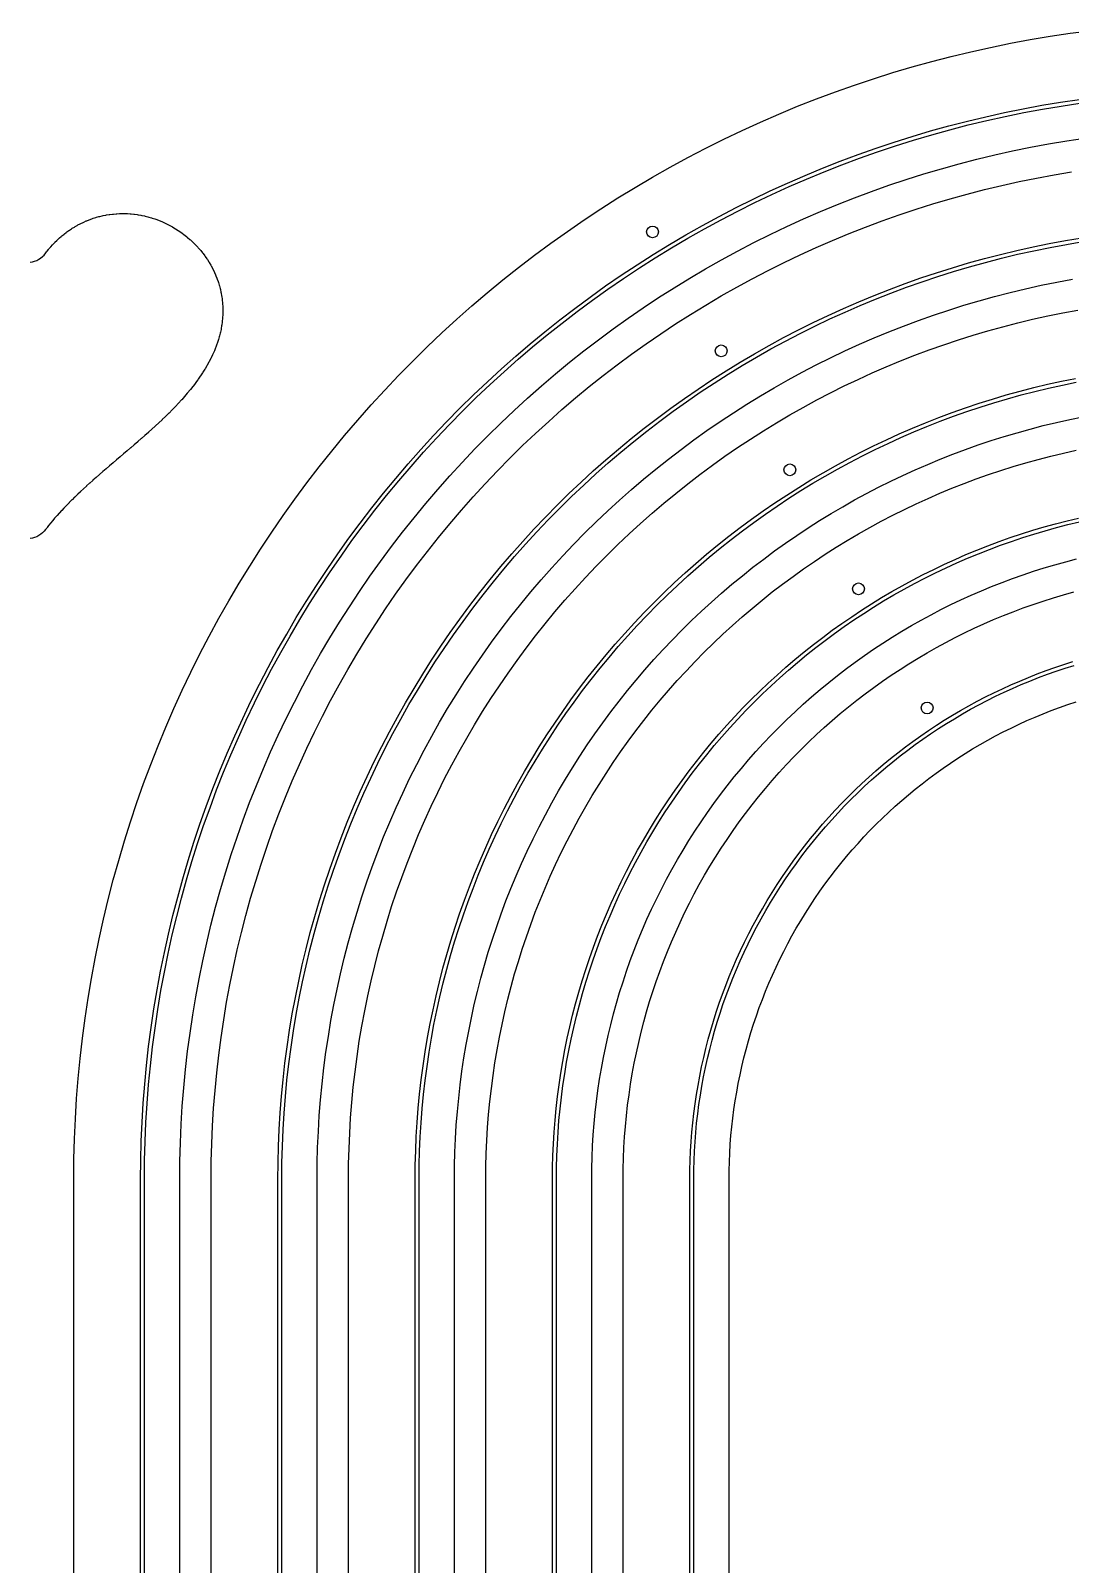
# Model space of a CAD drawing. Header units: metres. Extents: x 9 to 1211, y 9 to 2781.
# Drawn here: x 610 to 875, y 2387.9 to 2778.8 of the extents above; entities that cross this region are included whole.
import ezdxf

# ---------------------------------------------------------------- set-up
doc = ezdxf.new("R2010")
doc.units = ezdxf.units.M
for name, color, linetype in [('ACIKLIK', 5, 'Continuous'), ('ASKI_DELIK', 6, 'Continuous'), ('CAM_SABLON', 4, 'Continuous'), ('DIS_KENAR_V91_Z3', 1, 'Continuous'), ('LAMBA_T4_Z4', 3, 'Continuous')]:
    doc.layers.add(name, color=color, linetype=linetype)

msp = doc.modelspace()

# ---------------------------------------------------------------- linework, layer by layer
at = {"layer": 'ACIKLIK'}
for points in [[(648, 1696.12), (648, 2485.88), (648, 2485.88), (648.04, 2490.68), (648.16, 2495.35), (648.37, 2500.03), (648.65, 2504.69), (649.02, 2509.36), (649.47, 2514.01), (650, 2518.66), (650.61, 2523.3), (651.3, 2527.92), (652.07, 2532.54), (652.92, 2537.14), (653.86, 2541.72), (654.87, 2546.29), (655.96, 2550.83), (657.13, 2555.36), (658.38, 2559.87), (659.71, 2564.36), (661.12, 2568.82), (662.6, 2573.25), (664.16, 2577.66), (665.8, 2582.04), (667.52, 2586.39), (669.31, 2590.72), (671.17, 2595.01), (673.11, 2599.26), (675.12, 2603.48), (677.21, 2607.67), (679.37, 2611.82), (681.6, 2615.93), (683.91, 2620), (686.28, 2624.03), (688.72, 2628.02), (691.24, 2631.96), (693.82, 2635.86), (696.47, 2639.72), (699.18, 2643.53), (701.97, 2647.29), (704.81, 2651), (707.73, 2654.66), (710.7, 2658.27), (713.74, 2661.82), (716.84, 2665.33), (720, 2668.77), (723.22, 2672.17), (726.5, 2675.5), (729.83, 2678.78), (733.23, 2682), (736.67, 2685.16), (740.18, 2688.26), (743.73, 2691.3), (747.34, 2694.27), (751, 2697.19), (754.71, 2700.03), (758.47, 2702.82), (762.28, 2705.53), (766.14, 2708.18), (770.04, 2710.76), (773.98, 2713.28), (777.97, 2715.72), (782, 2718.09), (786.07, 2720.4), (790.18, 2722.63), (794.33, 2724.79), (798.52, 2726.88), (802.74, 2728.89), (806.99, 2730.83), (811.28, 2732.69), (815.61, 2734.48), (819.96, 2736.2), (824.34, 2737.84), (828.75, 2739.4), (833.18, 2740.88), (837.64, 2742.29), (842.13, 2743.62), (846.64, 2744.87), (851.17, 2746.04), (855.71, 2747.13), (860.28, 2748.14), (864.86, 2749.08), (869.46, 2749.93), (874.08, 2750.7), (878.7, 2751.39)], [(683, 1696.12), (683, 2485.88), (683, 2485.88), (683.04, 2490.07), (683.14, 2494.13), (683.32, 2498.19), (683.57, 2502.25), (683.89, 2506.31), (684.28, 2510.36), (684.74, 2514.4), (685.27, 2518.43), (685.87, 2522.45), (686.54, 2526.46), (687.28, 2530.46), (688.09, 2534.44), (688.97, 2538.41), (689.92, 2542.37), (690.94, 2546.3), (692.03, 2550.22), (693.18, 2554.12), (694.4, 2558), (695.7, 2561.86), (697.05, 2565.69), (698.48, 2569.5), (699.97, 2573.28), (701.52, 2577.04), (703.14, 2580.77), (704.83, 2584.47), (706.58, 2588.14), (708.4, 2591.78), (710.27, 2595.39), (712.21, 2598.96), (714.22, 2602.5), (716.28, 2606), (718.41, 2609.47), (720.59, 2612.9), (722.84, 2616.29), (725.14, 2619.64), (727.5, 2622.95), (729.92, 2626.22), (732.39, 2629.45), (734.93, 2632.63), (737.51, 2635.77), (740.15, 2638.86), (742.85, 2641.91), (745.6, 2644.9), (748.39, 2647.85), (751.24, 2650.76), (754.15, 2653.61), (757.1, 2656.4), (760.09, 2659.15), (763.14, 2661.85), (766.23, 2664.49), (769.37, 2667.07), (772.55, 2669.61), (775.78, 2672.08), (779.05, 2674.5), (782.36, 2676.86), (785.71, 2679.16), (789.1, 2681.41), (792.53, 2683.59), (796, 2685.72), (799.5, 2687.78), (803.04, 2689.79), (806.61, 2691.73), (810.22, 2693.6), (813.86, 2695.42), (817.53, 2697.17), (821.23, 2698.86), (824.96, 2700.48), (828.72, 2702.03), (832.5, 2703.52), (836.31, 2704.95), (840.14, 2706.3), (844, 2707.6), (847.88, 2708.82), (851.78, 2709.97), (855.7, 2711.06), (859.63, 2712.08), (863.59, 2713.03), (867.56, 2713.91), (871.54, 2714.72), (875.54, 2715.46)], [(718, 1696.12), (718, 2485.88), (718, 2485.88), (718.03, 2489.46), (718.12, 2492.91), (718.27, 2496.36), (718.48, 2499.81), (718.75, 2503.26), (719.09, 2506.7), (719.48, 2510.13), (719.93, 2513.56), (720.44, 2516.97), (721.01, 2520.38), (721.64, 2523.78), (722.33, 2527.17), (723.08, 2530.54), (723.88, 2533.9), (724.75, 2537.25), (725.67, 2540.58), (726.65, 2543.89), (727.69, 2547.19), (728.79, 2550.46), (729.94, 2553.72), (731.15, 2556.96), (732.42, 2560.17), (733.74, 2563.36), (735.12, 2566.53), (736.55, 2569.68), (738.04, 2572.8), (739.58, 2575.89), (741.18, 2578.95), (742.83, 2581.99), (744.53, 2585), (746.28, 2587.98), (748.09, 2590.92), (749.94, 2593.84), (751.85, 2596.72), (753.81, 2599.57), (755.82, 2602.38), (757.87, 2605.16), (759.97, 2607.9), (762.13, 2610.6), (764.32, 2613.27), (766.57, 2615.9), (768.86, 2618.49), (771.19, 2621.03), (773.57, 2623.54), (775.99, 2626.01), (778.46, 2628.43), (780.97, 2630.81), (783.51, 2633.14), (786.1, 2635.43), (788.73, 2637.68), (791.4, 2639.87), (794.1, 2642.03), (796.84, 2644.13), (799.62, 2646.18), (802.43, 2648.19), (805.28, 2650.15), (808.16, 2652.06), (811.08, 2653.91), (814.02, 2655.72), (817, 2657.47), (820.01, 2659.17), (823.05, 2660.82), (826.11, 2662.42), (829.2, 2663.96), (832.32, 2665.45), (835.47, 2666.88), (838.64, 2668.26), (841.83, 2669.58), (845.04, 2670.85), (848.28, 2672.06), (851.54, 2673.21), (854.81, 2674.31), (858.11, 2675.35), (861.42, 2676.33), (864.75, 2677.25), (868.1, 2678.12), (871.46, 2678.92), (874.83, 2679.67), (878.22, 2680.36)], [(753, 1696.12), (753, 2485.88), (753, 2485.88), (753.03, 2488.84), (753.1, 2491.69), (753.22, 2494.53), (753.4, 2497.37), (753.62, 2500.21), (753.89, 2503.04), (754.22, 2505.86), (754.59, 2508.69), (755.01, 2511.5), (755.48, 2514.3), (756, 2517.1), (756.56, 2519.89), (757.18, 2522.67), (757.84, 2525.43), (758.56, 2528.19), (759.32, 2530.93), (760.12, 2533.66), (760.98, 2536.37), (761.88, 2539.07), (762.83, 2541.75), (763.83, 2544.41), (764.87, 2547.06), (765.96, 2549.69), (767.09, 2552.3), (768.27, 2554.89), (769.5, 2557.45), (770.77, 2560), (772.08, 2562.52), (773.44, 2565.02), (774.84, 2567.5), (776.28, 2569.95), (777.77, 2572.38), (779.3, 2574.78), (780.87, 2577.15), (782.48, 2579.49), (784.13, 2581.81), (785.82, 2584.1), (787.56, 2586.35), (789.33, 2588.58), (791.14, 2590.77), (792.98, 2592.94), (794.87, 2595.07), (796.79, 2597.17), (798.75, 2599.23), (800.74, 2601.26), (802.77, 2603.25), (804.83, 2605.21), (806.93, 2607.13), (809.06, 2609.02), (811.23, 2610.86), (813.42, 2612.67), (815.65, 2614.44), (817.9, 2616.18), (820.19, 2617.87), (822.51, 2619.52), (824.85, 2621.13), (827.22, 2622.7), (829.62, 2624.23), (832.05, 2625.72), (834.5, 2627.16), (836.98, 2628.56), (839.48, 2629.92), (842, 2631.23), (844.55, 2632.5), (847.11, 2633.73), (849.7, 2634.91), (852.31, 2636.04), (854.94, 2637.13), (857.59, 2638.17), (860.25, 2639.17), (862.93, 2640.12), (865.63, 2641.02), (868.34, 2641.88), (871.07, 2642.68), (873.81, 2643.44), (876.57, 2644.16)], [(788, 1696.12), (788, 2485.88), (788, 2485.88), (788.02, 2488.23), (788.08, 2490.47), (788.18, 2492.7), (788.31, 2494.93), (788.49, 2497.16), (788.7, 2499.38), (788.96, 2501.6), (789.25, 2503.81), (789.58, 2506.02), (789.95, 2508.23), (790.35, 2510.42), (790.8, 2512.61), (791.28, 2514.79), (791.8, 2516.97), (792.36, 2519.13), (792.96, 2521.28), (793.59, 2523.42), (794.27, 2525.55), (794.97, 2527.67), (795.72, 2529.78), (796.5, 2531.87), (797.32, 2533.95), (798.18, 2536.01), (799.07, 2538.06), (799.99, 2540.09), (800.96, 2542.11), (801.95, 2544.11), (802.98, 2546.09), (804.05, 2548.06), (805.15, 2550), (806.28, 2551.92), (807.45, 2553.83), (808.65, 2555.71), (809.88, 2557.58), (811.15, 2559.42), (812.45, 2561.24), (813.78, 2563.03), (815.14, 2564.8), (816.53, 2566.55), (817.95, 2568.28), (819.4, 2569.97), (820.88, 2571.65), (822.39, 2573.3), (823.93, 2574.92), (825.49, 2576.51), (827.08, 2578.07), (828.7, 2579.61), (830.35, 2581.12), (832.03, 2582.6), (833.72, 2584.05), (835.45, 2585.47), (837.2, 2586.86), (838.97, 2588.22), (840.76, 2589.55), (842.58, 2590.85), (844.42, 2592.12), (846.29, 2593.35), (848.17, 2594.55), (850.08, 2595.72), (852, 2596.85), (853.94, 2597.95), (855.91, 2599.02), (857.89, 2600.05), (859.89, 2601.04), (861.91, 2602.01), (863.94, 2602.93), (865.99, 2603.82), (868.05, 2604.68), (870.13, 2605.5), (872.22, 2606.28), (874.33, 2607.03), (876.45, 2607.73)]]:
    msp.add_lwpolyline(points, dxfattribs=at)
at = {"layer": 'ASKI_DELIK'}
for centre in [(768.5, 2727.51), (786, 2697.19), (803.5, 2666.86), (821, 2636.52), (838.5, 2606.17)]:
    msp.add_circle(centre, 1.5, dxfattribs=at)
at = {"layer": 'CAM_SABLON'}
for points in [[(639, 1696.08), (639, 2485.92), (639, 2485.92), (639.04, 2490.83), (639.17, 2495.67), (639.38, 2500.5), (639.68, 2505.32), (640.05, 2510.14), (640.52, 2514.95), (641.07, 2519.76), (641.7, 2524.55), (642.41, 2529.33), (643.21, 2534.1), (644.09, 2538.85), (645.05, 2543.59), (646.1, 2548.31), (647.23, 2553.01), (648.44, 2557.69), (649.73, 2562.35), (651.1, 2566.99), (652.56, 2571.6), (654.09, 2576.18), (655.71, 2580.74), (657.4, 2585.27), (659.17, 2589.77), (661.02, 2594.23), (662.95, 2598.67), (664.95, 2603.06), (667.03, 2607.43), (669.19, 2611.76), (671.42, 2616.04), (673.73, 2620.29), (676.11, 2624.5), (678.57, 2628.67), (681.09, 2632.79), (683.69, 2636.86), (686.36, 2640.9), (689.1, 2644.88), (691.9, 2648.82), (694.78, 2652.7), (697.72, 2656.54), (700.73, 2660.32), (703.81, 2664.05), (706.95, 2667.73), (710.15, 2671.35), (713.42, 2674.91), (716.74, 2678.42), (720.13, 2681.87), (723.58, 2685.26), (727.09, 2688.58), (730.65, 2691.85), (734.27, 2695.05), (737.95, 2698.19), (741.68, 2701.27), (745.46, 2704.28), (749.3, 2707.22), (753.18, 2710.1), (757.12, 2712.9), (761.1, 2715.64), (765.14, 2718.31), (769.21, 2720.91), (773.33, 2723.43), (777.5, 2725.89), (781.71, 2728.27), (785.96, 2730.58), (790.24, 2732.81), (794.57, 2734.97), (798.94, 2737.05), (803.33, 2739.05), (807.77, 2740.98), (812.23, 2742.83), (816.73, 2744.6), (821.26, 2746.29), (825.82, 2747.91), (830.4, 2749.44), (835.01, 2750.9), (839.65, 2752.27), (844.31, 2753.56), (848.99, 2754.77), (853.69, 2755.9), (858.41, 2756.95), (863.15, 2757.91), (867.9, 2758.79), (872.67, 2759.59), (877.45, 2760.3)], [(674, 1696.08), (674, 2485.92), (674, 2485.92), (674.04, 2490.22), (674.15, 2494.45), (674.33, 2498.67), (674.59, 2502.88), (674.92, 2507.09), (675.33, 2511.3), (675.8, 2515.49), (676.36, 2519.68), (676.98, 2523.86), (677.68, 2528.02), (678.45, 2532.18), (679.29, 2536.31), (680.2, 2540.44), (681.19, 2544.54), (682.25, 2548.63), (683.38, 2552.7), (684.57, 2556.75), (685.84, 2560.78), (687.19, 2564.79), (688.6, 2568.77), (690.07, 2572.72), (691.62, 2576.65), (693.24, 2580.56), (694.92, 2584.43), (696.67, 2588.27), (698.49, 2592.09), (700.38, 2595.87), (702.33, 2599.61), (704.34, 2603.32), (706.42, 2607), (708.57, 2610.64), (710.77, 2614.24), (713.04, 2617.8), (715.37, 2621.32), (717.77, 2624.81), (720.22, 2628.24), (722.73, 2631.64), (725.3, 2634.99), (727.93, 2638.3), (730.62, 2641.55), (733.36, 2644.77), (736.16, 2647.93), (739.01, 2651.04), (741.92, 2654.11), (744.88, 2657.12), (747.89, 2660.08), (750.96, 2662.99), (754.07, 2665.84), (757.23, 2668.64), (760.45, 2671.38), (763.7, 2674.07), (767.01, 2676.7), (770.36, 2679.27), (773.76, 2681.78), (777.19, 2684.23), (780.68, 2686.63), (784.2, 2688.96), (787.76, 2691.23), (791.36, 2693.43), (795, 2695.58), (798.68, 2697.66), (802.39, 2699.67), (806.13, 2701.62), (809.91, 2703.51), (813.73, 2705.33), (817.57, 2707.08), (821.44, 2708.76), (825.35, 2710.38), (829.28, 2711.93), (833.23, 2713.4), (837.21, 2714.81), (841.22, 2716.16), (845.25, 2717.43), (849.3, 2718.62), (853.37, 2719.75), (857.46, 2720.81), (861.56, 2721.8), (865.69, 2722.71), (869.82, 2723.55), (873.98, 2724.32), (878.14, 2725.02)], [(709, 1696.08), (709, 2485.92), (709, 2485.92), (709.03, 2489.61), (709.13, 2493.22), (709.28, 2496.83), (709.5, 2500.44), (709.79, 2504.04), (710.13, 2507.64), (710.54, 2511.23), (711.02, 2514.81), (711.55, 2518.38), (712.15, 2521.95), (712.8, 2525.5), (713.52, 2529.04), (714.31, 2532.56), (715.15, 2536.08), (716.05, 2539.58), (717.02, 2543.06), (718.05, 2546.52), (719.13, 2549.97), (720.28, 2553.39), (721.48, 2556.8), (722.75, 2560.18), (724.07, 2563.54), (725.46, 2566.88), (726.9, 2570.19), (728.39, 2573.48), (729.95, 2576.74), (731.56, 2579.98), (733.23, 2583.18), (734.95, 2586.36), (736.73, 2589.5), (738.57, 2592.61), (740.45, 2595.69), (742.4, 2598.74), (744.39, 2601.75), (746.44, 2604.73), (748.53, 2607.67), (750.68, 2610.58), (752.88, 2613.44), (755.13, 2616.27), (757.43, 2619.06), (759.78, 2621.8), (762.17, 2624.51), (764.61, 2627.17), (767.1, 2629.79), (769.63, 2632.37), (772.21, 2634.9), (774.83, 2637.39), (777.49, 2639.83), (780.2, 2642.22), (782.94, 2644.57), (785.73, 2646.87), (788.56, 2649.12), (791.42, 2651.32), (794.33, 2653.47), (797.27, 2655.56), (800.25, 2657.61), (803.26, 2659.6), (806.31, 2661.55), (809.39, 2663.43), (812.5, 2665.27), (815.64, 2667.05), (818.82, 2668.77), (822.02, 2670.44), (825.26, 2672.05), (828.52, 2673.61), (831.81, 2675.1), (835.12, 2676.54), (838.46, 2677.93), (841.82, 2679.25), (845.2, 2680.52), (848.61, 2681.72), (852.03, 2682.87), (855.48, 2683.95), (858.94, 2684.98), (862.42, 2685.95), (865.92, 2686.85), (869.44, 2687.69), (872.96, 2688.48), (876.5, 2689.2)], [(744, 1696.08), (744, 2485.92), (744, 2485.92), (744.03, 2489), (744.11, 2492), (744.24, 2495), (744.42, 2498), (744.66, 2500.99), (744.94, 2503.98), (745.28, 2506.96), (745.67, 2509.94), (746.12, 2512.91), (746.61, 2515.87), (747.16, 2518.82), (747.76, 2521.76), (748.41, 2524.69), (749.11, 2527.61), (749.86, 2530.52), (750.66, 2533.41), (751.52, 2536.29), (752.42, 2539.15), (753.37, 2542), (754.37, 2544.83), (755.42, 2547.64), (756.53, 2550.43), (757.67, 2553.21), (758.87, 2555.96), (760.12, 2558.69), (761.41, 2561.4), (762.75, 2564.09), (764.13, 2566.75), (765.57, 2569.39), (767.04, 2572), (768.57, 2574.59), (770.14, 2577.15), (771.75, 2579.68), (773.41, 2582.18), (775.11, 2584.65), (776.85, 2587.1), (778.64, 2589.51), (780.46, 2591.89), (782.33, 2594.24), (784.24, 2596.56), (786.19, 2598.84), (788.18, 2601.09), (790.21, 2603.3), (792.27, 2605.48), (794.38, 2607.62), (796.52, 2609.73), (798.7, 2611.79), (800.91, 2613.82), (803.16, 2615.81), (805.44, 2617.76), (807.76, 2619.67), (810.11, 2621.54), (812.49, 2623.36), (814.9, 2625.15), (817.35, 2626.89), (819.82, 2628.59), (822.32, 2630.25), (824.85, 2631.86), (827.41, 2633.43), (830, 2634.96), (832.61, 2636.43), (835.25, 2637.87), (837.91, 2639.25), (840.6, 2640.59), (843.31, 2641.88), (846.04, 2643.13), (848.79, 2644.33), (851.57, 2645.47), (854.36, 2646.58), (857.17, 2647.63), (860, 2648.63), (862.85, 2649.58), (865.71, 2650.48), (868.59, 2651.34), (871.48, 2652.14), (874.39, 2652.89), (877.31, 2653.59)], [(779, 1696.08), (779, 2485.92), (779, 2485.92), (779.02, 2488.39), (779.08, 2490.78), (779.19, 2493.17), (779.33, 2495.56), (779.52, 2497.94), (779.75, 2500.32), (780.02, 2502.7), (780.33, 2505.07), (780.69, 2507.43), (781.08, 2509.79), (781.52, 2512.14), (781.99, 2514.48), (782.51, 2516.82), (783.07, 2519.14), (783.67, 2521.46), (784.31, 2523.76), (784.99, 2526.05), (785.71, 2528.34), (786.46, 2530.6), (787.26, 2532.86), (788.1, 2535.1), (788.98, 2537.32), (789.89, 2539.53), (790.84, 2541.72), (791.84, 2543.9), (792.87, 2546.06), (793.93, 2548.2), (795.04, 2550.32), (796.18, 2552.42), (797.36, 2554.5), (798.57, 2556.56), (799.82, 2558.6), (801.1, 2560.62), (802.42, 2562.61), (803.78, 2564.58), (805.17, 2566.53), (806.59, 2568.45), (808.04, 2570.35), (809.53, 2572.22), (811.05, 2574.06), (812.61, 2575.88), (814.19, 2577.67), (815.81, 2579.43), (817.45, 2581.17), (819.13, 2582.87), (820.83, 2584.55), (822.57, 2586.19), (824.33, 2587.81), (826.12, 2589.39), (827.94, 2590.95), (829.78, 2592.47), (831.65, 2593.96), (833.55, 2595.41), (835.47, 2596.83), (837.42, 2598.22), (839.39, 2599.58), (841.38, 2600.9), (843.4, 2602.18), (845.44, 2603.43), (847.5, 2604.64), (849.58, 2605.82), (851.68, 2606.96), (853.8, 2608.07), (855.94, 2609.13), (858.1, 2610.16), (860.28, 2611.16), (862.47, 2612.11), (864.68, 2613.02), (866.9, 2613.9), (869.14, 2614.74), (871.4, 2615.54), (873.66, 2616.29), (875.95, 2617.01)]]:
    msp.add_lwpolyline(points, dxfattribs=at)
at = {"layer": 'DIS_KENAR_V91_Z3'}
for points in [[(621, 1696), (621, 2486), (621, 2486), (621.04, 2491.15), (621.18, 2496.3), (621.4, 2501.44), (621.72, 2506.58), (622.12, 2511.71), (622.62, 2516.84), (623.2, 2521.95), (623.87, 2527.06), (624.63, 2532.15), (625.48, 2537.23), (626.42, 2542.29), (627.45, 2547.33), (628.56, 2552.36), (629.76, 2557.37), (631.05, 2562.35), (632.43, 2567.31), (633.89, 2572.25), (635.44, 2577.16), (637.07, 2582.04), (638.79, 2586.9), (640.59, 2591.72), (642.48, 2596.51), (644.45, 2601.27), (646.5, 2605.99), (648.64, 2610.67), (650.86, 2615.32), (653.15, 2619.93), (655.53, 2624.49), (657.99, 2629.02), (660.52, 2633.5), (663.14, 2637.94), (665.83, 2642.33), (668.59, 2646.67), (671.43, 2650.96), (674.35, 2655.21), (677.34, 2659.4), (680.4, 2663.54), (683.54, 2667.62), (686.74, 2671.65), (690.02, 2675.62), (693.36, 2679.54), (696.77, 2683.39), (700.25, 2687.19), (703.79, 2690.92), (707.4, 2694.6), (711.08, 2698.21), (714.81, 2701.75), (718.61, 2705.23), (722.46, 2708.64), (726.38, 2711.98), (730.35, 2715.26), (734.38, 2718.46), (738.46, 2721.6), (742.6, 2724.66), (746.79, 2727.65), (751.04, 2730.57), (755.33, 2733.41), (759.67, 2736.17), (764.06, 2738.86), (768.5, 2741.48), (772.98, 2744.01), (777.51, 2746.47), (782.07, 2748.85), (786.68, 2751.14), (791.33, 2753.36), (796.01, 2755.5), (800.73, 2757.55), (805.49, 2759.52), (810.28, 2761.41), (815.1, 2763.21), (819.96, 2764.93), (824.84, 2766.56), (829.75, 2768.11), (834.69, 2769.57), (839.65, 2770.95), (844.63, 2772.24), (849.64, 2773.44), (854.67, 2774.55), (859.71, 2775.58), (864.77, 2776.52), (869.85, 2777.37), (874.94, 2778.13), (880.05, 2778.8)], [(656, 1696), (656, 2486), (656, 2486), (656.04, 2490.54), (656.16, 2495.07), (656.36, 2499.61), (656.63, 2504.14), (656.99, 2508.66), (657.42, 2513.18), (657.94, 2517.69), (658.53, 2522.19), (659.2, 2526.67), (659.95, 2531.15), (660.78, 2535.61), (661.68, 2540.06), (662.66, 2544.49), (663.72, 2548.9), (664.86, 2553.29), (666.07, 2557.67), (667.36, 2562.02), (668.73, 2566.34), (670.17, 2570.65), (671.68, 2574.93), (673.27, 2579.18), (674.93, 2583.4), (676.67, 2587.59), (678.48, 2591.75), (680.36, 2595.88), (682.31, 2599.98), (684.34, 2604.04), (686.43, 2608.06), (688.6, 2612.05), (690.83, 2616), (693.14, 2619.91), (695.51, 2623.78), (697.95, 2627.61), (700.45, 2631.39), (703.02, 2635.13), (705.66, 2638.82), (708.35, 2642.47), (711.12, 2646.07), (713.94, 2649.62), (716.83, 2653.12), (719.78, 2656.58), (722.78, 2659.97), (725.85, 2663.32), (728.97, 2666.61), (732.15, 2669.85), (735.39, 2673.03), (738.68, 2676.15), (742.03, 2679.22), (745.42, 2682.22), (748.88, 2685.17), (752.38, 2688.06), (755.93, 2690.88), (759.53, 2693.65), (763.18, 2696.34), (766.87, 2698.98), (770.61, 2701.55), (774.39, 2704.05), (778.22, 2706.49), (782.09, 2708.86), (786, 2711.17), (789.95, 2713.4), (793.94, 2715.57), (797.96, 2717.66), (802.02, 2719.69), (806.12, 2721.64), (810.25, 2723.52), (814.41, 2725.33), (818.6, 2727.07), (822.82, 2728.73), (827.07, 2730.32), (831.35, 2731.83), (835.66, 2733.27), (839.98, 2734.64), (844.33, 2735.93), (848.71, 2737.14), (853.1, 2738.28), (857.51, 2739.34), (861.94, 2740.32), (866.39, 2741.22), (870.85, 2742.05), (875.33, 2742.8)], [(609.87, 2719.76), (610.44, 2719.88), (610.99, 2720.04), (611.53, 2720.26), (612.04, 2720.53), (612.53, 2720.85), (612.98, 2721.21), (613.4, 2721.62), (613.86, 2722.18), (614.07, 2722.45), (614.17, 2722.58), (614.54, 2723.03), (614.64, 2723.16), (615.03, 2723.61), (615.14, 2723.74), (615.54, 2724.18), (615.66, 2724.31), (616.07, 2724.74), (616.2, 2724.87), (616.63, 2725.29), (616.76, 2725.42), (617.21, 2725.83), (617.34, 2725.96), (617.81, 2726.36), (617.95, 2726.48), (618.43, 2726.87), (618.58, 2726.99), (619.08, 2727.37), (619.23, 2727.49), (619.74, 2727.85), (619.91, 2727.96), (620.43, 2728.31), (620.6, 2728.42), (621.13, 2728.75), (621.31, 2728.86), (621.86, 2729.17), (622.04, 2729.27), (622.6, 2729.57), (622.79, 2729.66), (623.37, 2729.94), (623.56, 2730.03), (624.14, 2730.29), (624.34, 2730.37), (624.94, 2730.61), (625.14, 2730.69), (625.75, 2730.9), (625.96, 2730.97), (626.57, 2731.17), (626.78, 2731.23), (627.41, 2731.41), (627.62, 2731.46), (628.26, 2731.61), (628.48, 2731.66), (629.12, 2731.79), (629.34, 2731.83), (629.99, 2731.94), (630.21, 2731.97), (630.87, 2732.05), (631.1, 2732.07), (631.76, 2732.13), (631.98, 2732.14), (632.66, 2732.18), (632.88, 2732.18), (633.56, 2732.19), (633.78, 2732.19), (634.46, 2732.17), (634.68, 2732.16), (635.36, 2732.12), (635.59, 2732.1), (636.27, 2732.03), (636.49, 2732.01), (637.18, 2731.91), (637.4, 2731.88), (638.09, 2731.76), (638.3, 2731.72), (638.99, 2731.57), (639.2, 2731.52), (639.89, 2731.35), (640.1, 2731.29), (640.78, 2731.09), (640.99, 2731.03), (641.67, 2730.8), (641.87, 2730.73), (642.55, 2730.48), (642.75, 2730.4), (643.41, 2730.13), (643.61, 2730.04), (644.27, 2729.74), (644.46, 2729.65), (645.12, 2729.33), (645.3, 2729.23), (645.95, 2728.88), (646.13, 2728.77), (646.76, 2728.4), (646.94, 2728.29), (647.56, 2727.9), (647.74, 2727.78), (648.34, 2727.36), (648.51, 2727.24), (649.1, 2726.8), (649.27, 2726.67), (649.84, 2726.21), (650.01, 2726.08), (650.56, 2725.6), (650.72, 2725.45), (651.26, 2724.96), (651.42, 2724.81), (651.94, 2724.29), (652.09, 2724.14), (652.58, 2723.61), (652.73, 2723.45), (653.21, 2722.9), (653.35, 2722.73), (653.8, 2722.17), (653.94, 2722), (654.37, 2721.42), (654.5, 2721.24), (654.91, 2720.65), (655.03, 2720.47), (655.41, 2719.87), (655.53, 2719.67), (655.89, 2719.06), (656, 2718.87), (656.34, 2718.24), (656.44, 2718.04), (656.75, 2717.41), (656.85, 2717.2), (657.13, 2716.56), (657.22, 2716.35), (657.48, 2715.7), (657.56, 2715.48), (657.79, 2714.83), (657.86, 2714.61), (658.06, 2713.95), (658.13, 2713.72), (658.31, 2713.06), (658.36, 2712.83), (658.51, 2712.16), (658.56, 2711.92), (658.68, 2711.25), (658.72, 2711.01), (658.82, 2710.33), (658.85, 2710.09), (658.91, 2709.41), (658.93, 2709.17), (658.97, 2708.48), (658.98, 2708.24), (659, 2707.55), (659, 2707.31), (658.98, 2706.62), (658.97, 2706.38), (658.93, 2705.68), (658.91, 2705.45), (658.84, 2704.74), (658.82, 2704.51), (658.72, 2703.8), (658.68, 2703.57), (658.56, 2702.86), (658.52, 2702.64), (658.36, 2701.92), (658.31, 2701.7), (658.13, 2700.98), (658.07, 2700.77), (657.86, 2700.04), (657.79, 2699.84), (657.55, 2699.1), (657.48, 2698.91), (657.21, 2698.16), (657.14, 2697.98), (656.84, 2697.23), (656.76, 2697.06), (656.43, 2696.31), (656.35, 2696.14), (655.99, 2695.38), (655.91, 2695.22), (655.51, 2694.46), (655.43, 2694.31), (655.01, 2693.55), (654.93, 2693.4), (654.47, 2692.64), (654.39, 2692.5), (653.91, 2691.73), (653.83, 2691.61), (653.32, 2690.83), (653.24, 2690.71), (652.7, 2689.94), (652.62, 2689.83), (652.05, 2689.05), (651.97, 2688.95), (651.38, 2688.17), (651.3, 2688.07), (650.71, 2687.33), (650.65, 2687.25), (649.99, 2686.46), (649.92, 2686.37), (649.25, 2685.59), (649.19, 2685.51), (648.49, 2684.73), (648.43, 2684.66), (647.71, 2683.87), (647.65, 2683.81), (646.91, 2683.02), (646.85, 2682.96), (646.09, 2682.18), (646.04, 2682.13), (645.26, 2681.34), (645.21, 2681.29), (644.41, 2680.51), (644.37, 2680.47), (643.55, 2679.68), (643.51, 2679.64), (642.68, 2678.86), (642.65, 2678.83), (641.8, 2678.05), (641.77, 2678.01), (640.92, 2677.24), (640.88, 2677.21), (640.02, 2676.43), (639.99, 2676.41), (639.12, 2675.63), (639.1, 2675.61), (638.21, 2674.83), (638.19, 2674.82), (637.31, 2674.04), (637.29, 2674.03), (636.4, 2673.26), (636.38, 2673.25), (635.49, 2672.47), (635.48, 2672.47), (634.58, 2671.7), (634.57, 2671.69), (633.67, 2670.92), (632.77, 2670.16), (631.88, 2669.4), (630.99, 2668.64), (630.11, 2667.89), (629.24, 2667.14), (628.38, 2666.4), (627.54, 2665.66), (626.7, 2664.93), (625.87, 2664.2), (625.83, 2664.16), (625.06, 2663.47), (625.02, 2663.44), (624.26, 2662.75), (624.22, 2662.71), (623.48, 2662.04), (623.44, 2661.99), (622.72, 2661.33), (622.67, 2661.28), (621.98, 2660.62), (621.92, 2660.57), (621.25, 2659.93), (621.19, 2659.87), (620.54, 2659.23), (620.48, 2659.17), (619.85, 2658.55), (619.79, 2658.48), (619.19, 2657.87), (619.12, 2657.8), (618.54, 2657.2), (618.47, 2657.12), (617.92, 2656.53), (617.84, 2656.46), (617.31, 2655.88), (617.24, 2655.8), (616.73, 2655.23), (616.65, 2655.14), (616.17, 2654.59), (616.09, 2654.5), (615.64, 2653.96), (615.56, 2653.87), (615.12, 2653.34), (615.04, 2653.24), (614.63, 2652.74), (614.55, 2652.63), (614.17, 2652.14), (614.08, 2652.03), (613.79, 2651.64), (613.41, 2651.19), (613, 2650.78), (612.55, 2650.42), (612.06, 2650.09), (611.54, 2649.82), (611, 2649.6), (610.44, 2649.43), (609.87, 2649.32)], [(691, 1696), (691, 2486), (691, 2486), (691.03, 2489.93), (691.14, 2493.85), (691.31, 2497.78), (691.55, 2501.7), (691.86, 2505.61), (692.23, 2509.52), (692.68, 2513.42), (693.19, 2517.31), (693.77, 2521.2), (694.42, 2525.07), (695.13, 2528.93), (695.92, 2532.78), (696.77, 2536.61), (697.68, 2540.43), (698.67, 2544.23), (699.72, 2548.02), (700.83, 2551.78), (702.01, 2555.53), (703.26, 2559.25), (704.57, 2562.95), (705.94, 2566.63), (707.38, 2570.29), (708.89, 2573.91), (710.45, 2577.52), (712.08, 2581.09), (713.77, 2584.63), (715.52, 2588.15), (717.34, 2591.63), (719.21, 2595.08), (721.14, 2598.5), (723.14, 2601.88), (725.19, 2605.23), (727.3, 2608.54), (729.47, 2611.82), (731.69, 2615.05), (733.97, 2618.25), (736.31, 2621.41), (738.7, 2624.52), (741.14, 2627.6), (743.64, 2630.63), (746.19, 2633.61), (748.79, 2636.55), (751.45, 2639.45), (754.15, 2642.3), (756.9, 2645.1), (759.7, 2647.85), (762.55, 2650.55), (765.45, 2653.21), (768.39, 2655.81), (771.37, 2658.36), (774.4, 2660.86), (777.48, 2663.3), (780.59, 2665.69), (783.75, 2668.03), (786.95, 2670.31), (790.18, 2672.53), (793.46, 2674.7), (796.77, 2676.81), (800.12, 2678.86), (803.5, 2680.86), (806.92, 2682.79), (810.37, 2684.66), (813.85, 2686.48), (817.37, 2688.23), (820.91, 2689.92), (824.48, 2691.55), (828.09, 2693.11), (831.71, 2694.62), (835.37, 2696.06), (839.05, 2697.43), (842.75, 2698.74), (846.47, 2699.99), (850.22, 2701.17), (853.98, 2702.28), (857.77, 2703.33), (861.57, 2704.32), (865.39, 2705.23), (869.22, 2706.08), (873.07, 2706.87), (876.93, 2707.58)], [(726, 1696), (726, 2486), (726, 2486), (726.03, 2489.32), (726.12, 2492.63), (726.26, 2495.94), (726.46, 2499.25), (726.72, 2502.56), (727.04, 2505.86), (727.42, 2509.16), (727.85, 2512.44), (728.34, 2515.72), (728.89, 2518.99), (729.49, 2522.25), (730.15, 2525.5), (730.87, 2528.74), (731.64, 2531.97), (732.47, 2535.18), (733.36, 2538.37), (734.3, 2541.55), (735.3, 2544.71), (736.35, 2547.86), (737.46, 2550.98), (738.62, 2554.09), (739.84, 2557.18), (741.1, 2560.24), (742.43, 2563.28), (743.8, 2566.3), (745.23, 2569.29), (746.71, 2572.26), (748.24, 2575.2), (749.82, 2578.11), (751.46, 2581), (753.14, 2583.86), (754.87, 2586.68), (756.65, 2589.48), (758.48, 2592.25), (760.36, 2594.98), (762.29, 2597.68), (764.26, 2600.34), (766.28, 2602.98), (768.34, 2605.57), (770.45, 2608.13), (772.61, 2610.65), (774.8, 2613.13), (777.04, 2615.58), (779.33, 2617.99), (781.65, 2620.35), (784.01, 2622.67), (786.42, 2624.96), (788.87, 2627.2), (791.35, 2629.39), (793.87, 2631.55), (796.43, 2633.66), (799.02, 2635.72), (801.66, 2637.74), (804.32, 2639.71), (807.02, 2641.64), (809.75, 2643.52), (812.52, 2645.35), (815.32, 2647.13), (818.14, 2648.86), (821, 2650.54), (823.89, 2652.18), (826.8, 2653.76), (829.74, 2655.29), (832.71, 2656.77), (835.7, 2658.2), (838.72, 2659.57), (841.76, 2660.9), (844.82, 2662.16), (847.91, 2663.38), (851.02, 2664.54), (854.14, 2665.65), (857.29, 2666.7), (860.45, 2667.7), (863.63, 2668.64), (866.82, 2669.53), (870.03, 2670.36), (873.26, 2671.13), (876.5, 2671.85)], [(761, 1696), (761, 2486), (761, 2486), (761.02, 2488.71), (761.09, 2491.41), (761.21, 2494.11), (761.38, 2496.81), (761.59, 2499.51), (761.85, 2502.2), (762.16, 2504.89), (762.51, 2507.57), (762.91, 2510.25), (763.35, 2512.92), (763.85, 2515.58), (764.39, 2518.23), (764.97, 2520.87), (765.6, 2523.5), (766.28, 2526.12), (767, 2528.72), (767.77, 2531.32), (768.59, 2533.9), (769.44, 2536.46), (770.35, 2539.01), (771.3, 2541.55), (772.29, 2544.06), (773.32, 2546.56), (774.4, 2549.04), (775.52, 2551.51), (776.69, 2553.95), (777.89, 2556.37), (779.14, 2558.77), (780.43, 2561.15), (781.77, 2563.5), (783.14, 2565.83), (784.55, 2568.14), (786.01, 2570.42), (787.5, 2572.67), (789.03, 2574.9), (790.6, 2577.11), (792.21, 2579.28), (793.86, 2581.43), (795.54, 2583.54), (797.26, 2585.63), (799.02, 2587.69), (800.81, 2589.72), (802.64, 2591.71), (804.5, 2593.67), (806.4, 2595.6), (808.33, 2597.5), (810.29, 2599.36), (812.28, 2601.19), (814.31, 2602.98), (816.37, 2604.74), (818.46, 2606.46), (820.57, 2608.14), (822.72, 2609.79), (824.89, 2611.4), (827.1, 2612.97), (829.33, 2614.5), (831.58, 2615.99), (833.86, 2617.45), (836.17, 2618.86), (838.5, 2620.23), (840.85, 2621.57), (843.23, 2622.86), (845.63, 2624.11), (848.05, 2625.31), (850.49, 2626.48), (852.96, 2627.6), (855.44, 2628.68), (857.94, 2629.71), (860.45, 2630.7), (862.99, 2631.65), (865.54, 2632.56), (868.1, 2633.41), (870.68, 2634.23), (873.28, 2635), (875.88, 2635.72)]]:
    msp.add_lwpolyline(points, dxfattribs=at)
at = {"layer": 'LAMBA_T4_Z4'}
for points in [[(638, 1696.07), (638, 2485.93), (638, 2485.93), (638.04, 2490.85), (638.17, 2495.7), (638.38, 2500.55), (638.68, 2505.39), (639.06, 2510.23), (639.52, 2515.06), (640.07, 2519.88), (640.71, 2524.69), (641.42, 2529.49), (642.22, 2534.27), (643.11, 2539.04), (644.08, 2543.8), (645.13, 2548.54), (646.26, 2553.25), (647.47, 2557.95), (648.77, 2562.63), (650.15, 2567.28), (651.61, 2571.91), (653.15, 2576.51), (654.77, 2581.08), (656.47, 2585.63), (658.24, 2590.14), (660.1, 2594.62), (662.03, 2599.07), (664.05, 2603.49), (666.14, 2607.87), (668.3, 2612.21), (670.54, 2616.51), (672.86, 2620.78), (675.25, 2625), (677.71, 2629.18), (680.24, 2633.32), (682.85, 2637.41), (685.53, 2641.46), (688.28, 2645.45), (691.09, 2649.4), (693.98, 2653.3), (696.93, 2657.15), (699.95, 2660.95), (703.04, 2664.69), (706.19, 2668.38), (709.41, 2672.02), (712.68, 2675.6), (716.02, 2679.11), (719.42, 2682.58), (722.89, 2685.98), (726.4, 2689.32), (729.98, 2692.59), (733.62, 2695.81), (737.31, 2698.96), (741.05, 2702.05), (744.85, 2705.07), (748.7, 2708.02), (752.6, 2710.91), (756.55, 2713.72), (760.54, 2716.47), (764.59, 2719.15), (768.68, 2721.76), (772.82, 2724.29), (777, 2726.75), (781.22, 2729.14), (785.49, 2731.46), (789.79, 2733.7), (794.13, 2735.86), (798.51, 2737.95), (802.93, 2739.97), (807.38, 2741.9), (811.86, 2743.76), (816.37, 2745.53), (820.92, 2747.23), (825.49, 2748.85), (830.09, 2750.39), (834.72, 2751.85), (839.37, 2753.23), (844.05, 2754.53), (848.75, 2755.74), (853.46, 2756.87), (858.2, 2757.92), (862.96, 2758.89), (867.73, 2759.78), (872.51, 2760.58), (877.31, 2761.29)], [(673, 1696.07), (673, 2485.93), (673, 2485.93), (673.04, 2490.24), (673.15, 2494.48), (673.33, 2498.72), (673.59, 2502.95), (673.93, 2507.18), (674.33, 2511.4), (674.81, 2515.61), (675.37, 2519.82), (675.99, 2524.01), (676.69, 2528.2), (677.47, 2532.37), (678.31, 2536.52), (679.23, 2540.66), (680.22, 2544.79), (681.28, 2548.89), (682.41, 2552.98), (683.62, 2557.05), (684.89, 2561.09), (686.24, 2565.11), (687.66, 2569.11), (689.14, 2573.08), (690.69, 2577.03), (692.32, 2580.95), (694.01, 2584.84), (695.77, 2588.7), (697.59, 2592.52), (699.49, 2596.32), (701.44, 2600.08), (703.47, 2603.81), (705.56, 2607.5), (707.71, 2611.15), (709.92, 2614.77), (712.2, 2618.35), (714.54, 2621.88), (716.95, 2625.38), (719.41, 2628.83), (721.93, 2632.24), (724.51, 2635.61), (727.15, 2638.92), (729.85, 2642.2), (732.61, 2645.42), (735.42, 2648.6), (738.28, 2651.73), (741.2, 2654.8), (744.17, 2657.83), (747.2, 2660.8), (750.27, 2663.72), (753.4, 2666.58), (756.58, 2669.39), (759.8, 2672.15), (763.08, 2674.85), (766.39, 2677.49), (769.76, 2680.07), (773.17, 2682.59), (776.62, 2685.05), (780.12, 2687.46), (783.65, 2689.8), (787.23, 2692.08), (790.85, 2694.29), (794.5, 2696.44), (798.19, 2698.53), (801.92, 2700.56), (805.68, 2702.51), (809.48, 2704.41), (813.3, 2706.23), (817.16, 2707.99), (821.05, 2709.68), (824.97, 2711.31), (828.92, 2712.86), (832.89, 2714.34), (836.89, 2715.76), (840.91, 2717.11), (844.95, 2718.38), (849.02, 2719.59), (853.11, 2720.72), (857.21, 2721.78), (861.34, 2722.77), (865.48, 2723.69), (869.63, 2724.53), (873.8, 2725.31), (877.99, 2726.01)], [(708, 1696.07), (708, 2485.93), (708, 2485.93), (708.03, 2489.63), (708.13, 2493.26), (708.29, 2496.89), (708.51, 2500.51), (708.79, 2504.13), (709.14, 2507.74), (709.55, 2511.35), (710.02, 2514.95), (710.56, 2518.54), (711.16, 2522.12), (711.82, 2525.69), (712.55, 2529.25), (713.33, 2532.79), (714.18, 2536.32), (715.09, 2539.83), (716.06, 2543.33), (717.09, 2546.81), (718.18, 2550.28), (719.33, 2553.72), (720.54, 2557.14), (721.82, 2560.54), (723.15, 2563.92), (724.54, 2567.27), (725.98, 2570.6), (727.49, 2573.9), (729.05, 2577.18), (730.67, 2580.43), (732.35, 2583.65), (734.08, 2586.84), (735.87, 2590), (737.71, 2593.13), (739.61, 2596.22), (741.56, 2599.28), (743.56, 2602.31), (745.62, 2605.3), (747.72, 2608.26), (749.88, 2611.18), (752.09, 2614.06), (754.35, 2616.9), (756.66, 2619.7), (759.02, 2622.46), (761.43, 2625.18), (763.88, 2627.86), (766.38, 2630.49), (768.92, 2633.08), (771.51, 2635.62), (774.14, 2638.12), (776.82, 2640.57), (779.54, 2642.98), (782.3, 2645.34), (785.1, 2647.65), (787.94, 2649.91), (790.82, 2652.12), (793.74, 2654.28), (796.7, 2656.38), (799.69, 2658.44), (802.72, 2660.44), (805.78, 2662.39), (808.87, 2664.29), (812, 2666.13), (815.16, 2667.92), (818.35, 2669.65), (821.57, 2671.33), (824.82, 2672.95), (828.1, 2674.51), (831.4, 2676.02), (834.73, 2677.46), (838.08, 2678.85), (841.46, 2680.18), (844.86, 2681.46), (848.28, 2682.67), (851.72, 2683.82), (855.19, 2684.91), (858.67, 2685.94), (862.17, 2686.91), (865.68, 2687.82), (869.21, 2688.67), (872.75, 2689.45), (876.31, 2690.18)], [(743, 1696.07), (743, 2485.93), (743, 2485.93), (743.03, 2489.02), (743.11, 2492.04), (743.24, 2495.05), (743.42, 2498.07), (743.66, 2501.08), (743.95, 2504.08), (744.29, 2507.08), (744.68, 2510.08), (745.13, 2513.06), (745.63, 2516.04), (746.18, 2519.01), (746.78, 2521.97), (747.43, 2524.92), (748.14, 2527.85), (748.9, 2530.78), (749.7, 2533.69), (750.56, 2536.58), (751.47, 2539.46), (752.43, 2542.32), (753.43, 2545.17), (754.49, 2548), (755.6, 2550.81), (756.75, 2553.6), (757.96, 2556.37), (759.21, 2559.11), (760.51, 2561.84), (761.86, 2564.54), (763.25, 2567.22), (764.69, 2569.87), (766.18, 2572.5), (767.71, 2575.1), (769.29, 2577.68), (770.91, 2580.22), (772.58, 2582.74), (774.29, 2585.23), (776.04, 2587.69), (777.84, 2590.11), (779.67, 2592.51), (781.55, 2594.87), (783.47, 2597.2), (785.44, 2599.5), (787.44, 2601.76), (789.48, 2603.99), (791.55, 2606.18), (793.67, 2608.33), (795.82, 2610.45), (798.01, 2612.52), (800.24, 2614.56), (802.5, 2616.56), (804.8, 2618.53), (807.13, 2620.45), (809.49, 2622.33), (811.89, 2624.16), (814.31, 2625.96), (816.77, 2627.71), (819.26, 2629.42), (821.78, 2631.09), (824.32, 2632.71), (826.9, 2634.29), (829.5, 2635.82), (832.13, 2637.31), (834.78, 2638.75), (837.46, 2640.14), (840.16, 2641.49), (842.89, 2642.79), (845.63, 2644.04), (848.4, 2645.25), (851.19, 2646.4), (854, 2647.51), (856.83, 2648.57), (859.68, 2649.57), (862.54, 2650.53), (865.42, 2651.44), (868.31, 2652.3), (871.22, 2653.1), (874.15, 2653.86), (877.08, 2654.57)], [(778, 1696.07), (778, 2485.93), (778, 2485.93), (778.02, 2488.41), (778.08, 2490.82), (778.19, 2493.22), (778.34, 2495.63), (778.53, 2498.03), (778.76, 2500.42), (779.03, 2502.82), (779.34, 2505.21), (779.7, 2507.59), (780.1, 2509.96), (780.54, 2512.33), (781.02, 2514.69), (781.54, 2517.04), (782.1, 2519.39), (782.7, 2521.72), (783.35, 2524.04), (784.03, 2526.35), (784.75, 2528.64), (785.52, 2530.93), (786.32, 2533.2), (787.17, 2535.45), (788.05, 2537.7), (788.97, 2539.92), (789.93, 2542.13), (790.93, 2544.32), (791.97, 2546.49), (793.04, 2548.65), (794.15, 2550.79), (795.3, 2552.9), (796.49, 2555), (797.71, 2557.07), (798.97, 2559.13), (800.26, 2561.16), (801.59, 2563.17), (802.96, 2565.15), (804.36, 2567.11), (805.79, 2569.05), (807.26, 2570.96), (808.75, 2572.85), (810.29, 2574.7), (811.85, 2576.54), (813.45, 2578.34), (815.07, 2580.12), (816.73, 2581.86), (818.42, 2583.58), (820.14, 2585.27), (821.88, 2586.93), (823.66, 2588.55), (825.46, 2590.15), (827.3, 2591.71), (829.15, 2593.25), (831.04, 2594.74), (832.95, 2596.21), (834.89, 2597.64), (836.85, 2599.04), (838.83, 2600.41), (840.84, 2601.74), (842.87, 2603.03), (844.93, 2604.29), (847, 2605.51), (849.1, 2606.7), (851.21, 2607.85), (853.35, 2608.96), (855.51, 2610.03), (857.68, 2611.07), (859.87, 2612.07), (862.08, 2613.03), (864.3, 2613.95), (866.55, 2614.83), (868.8, 2615.68), (871.07, 2616.48), (873.36, 2617.25), (875.65, 2617.97)]]:
    msp.add_lwpolyline(points, dxfattribs=at)

doc.saveas('drawing.dxf')
